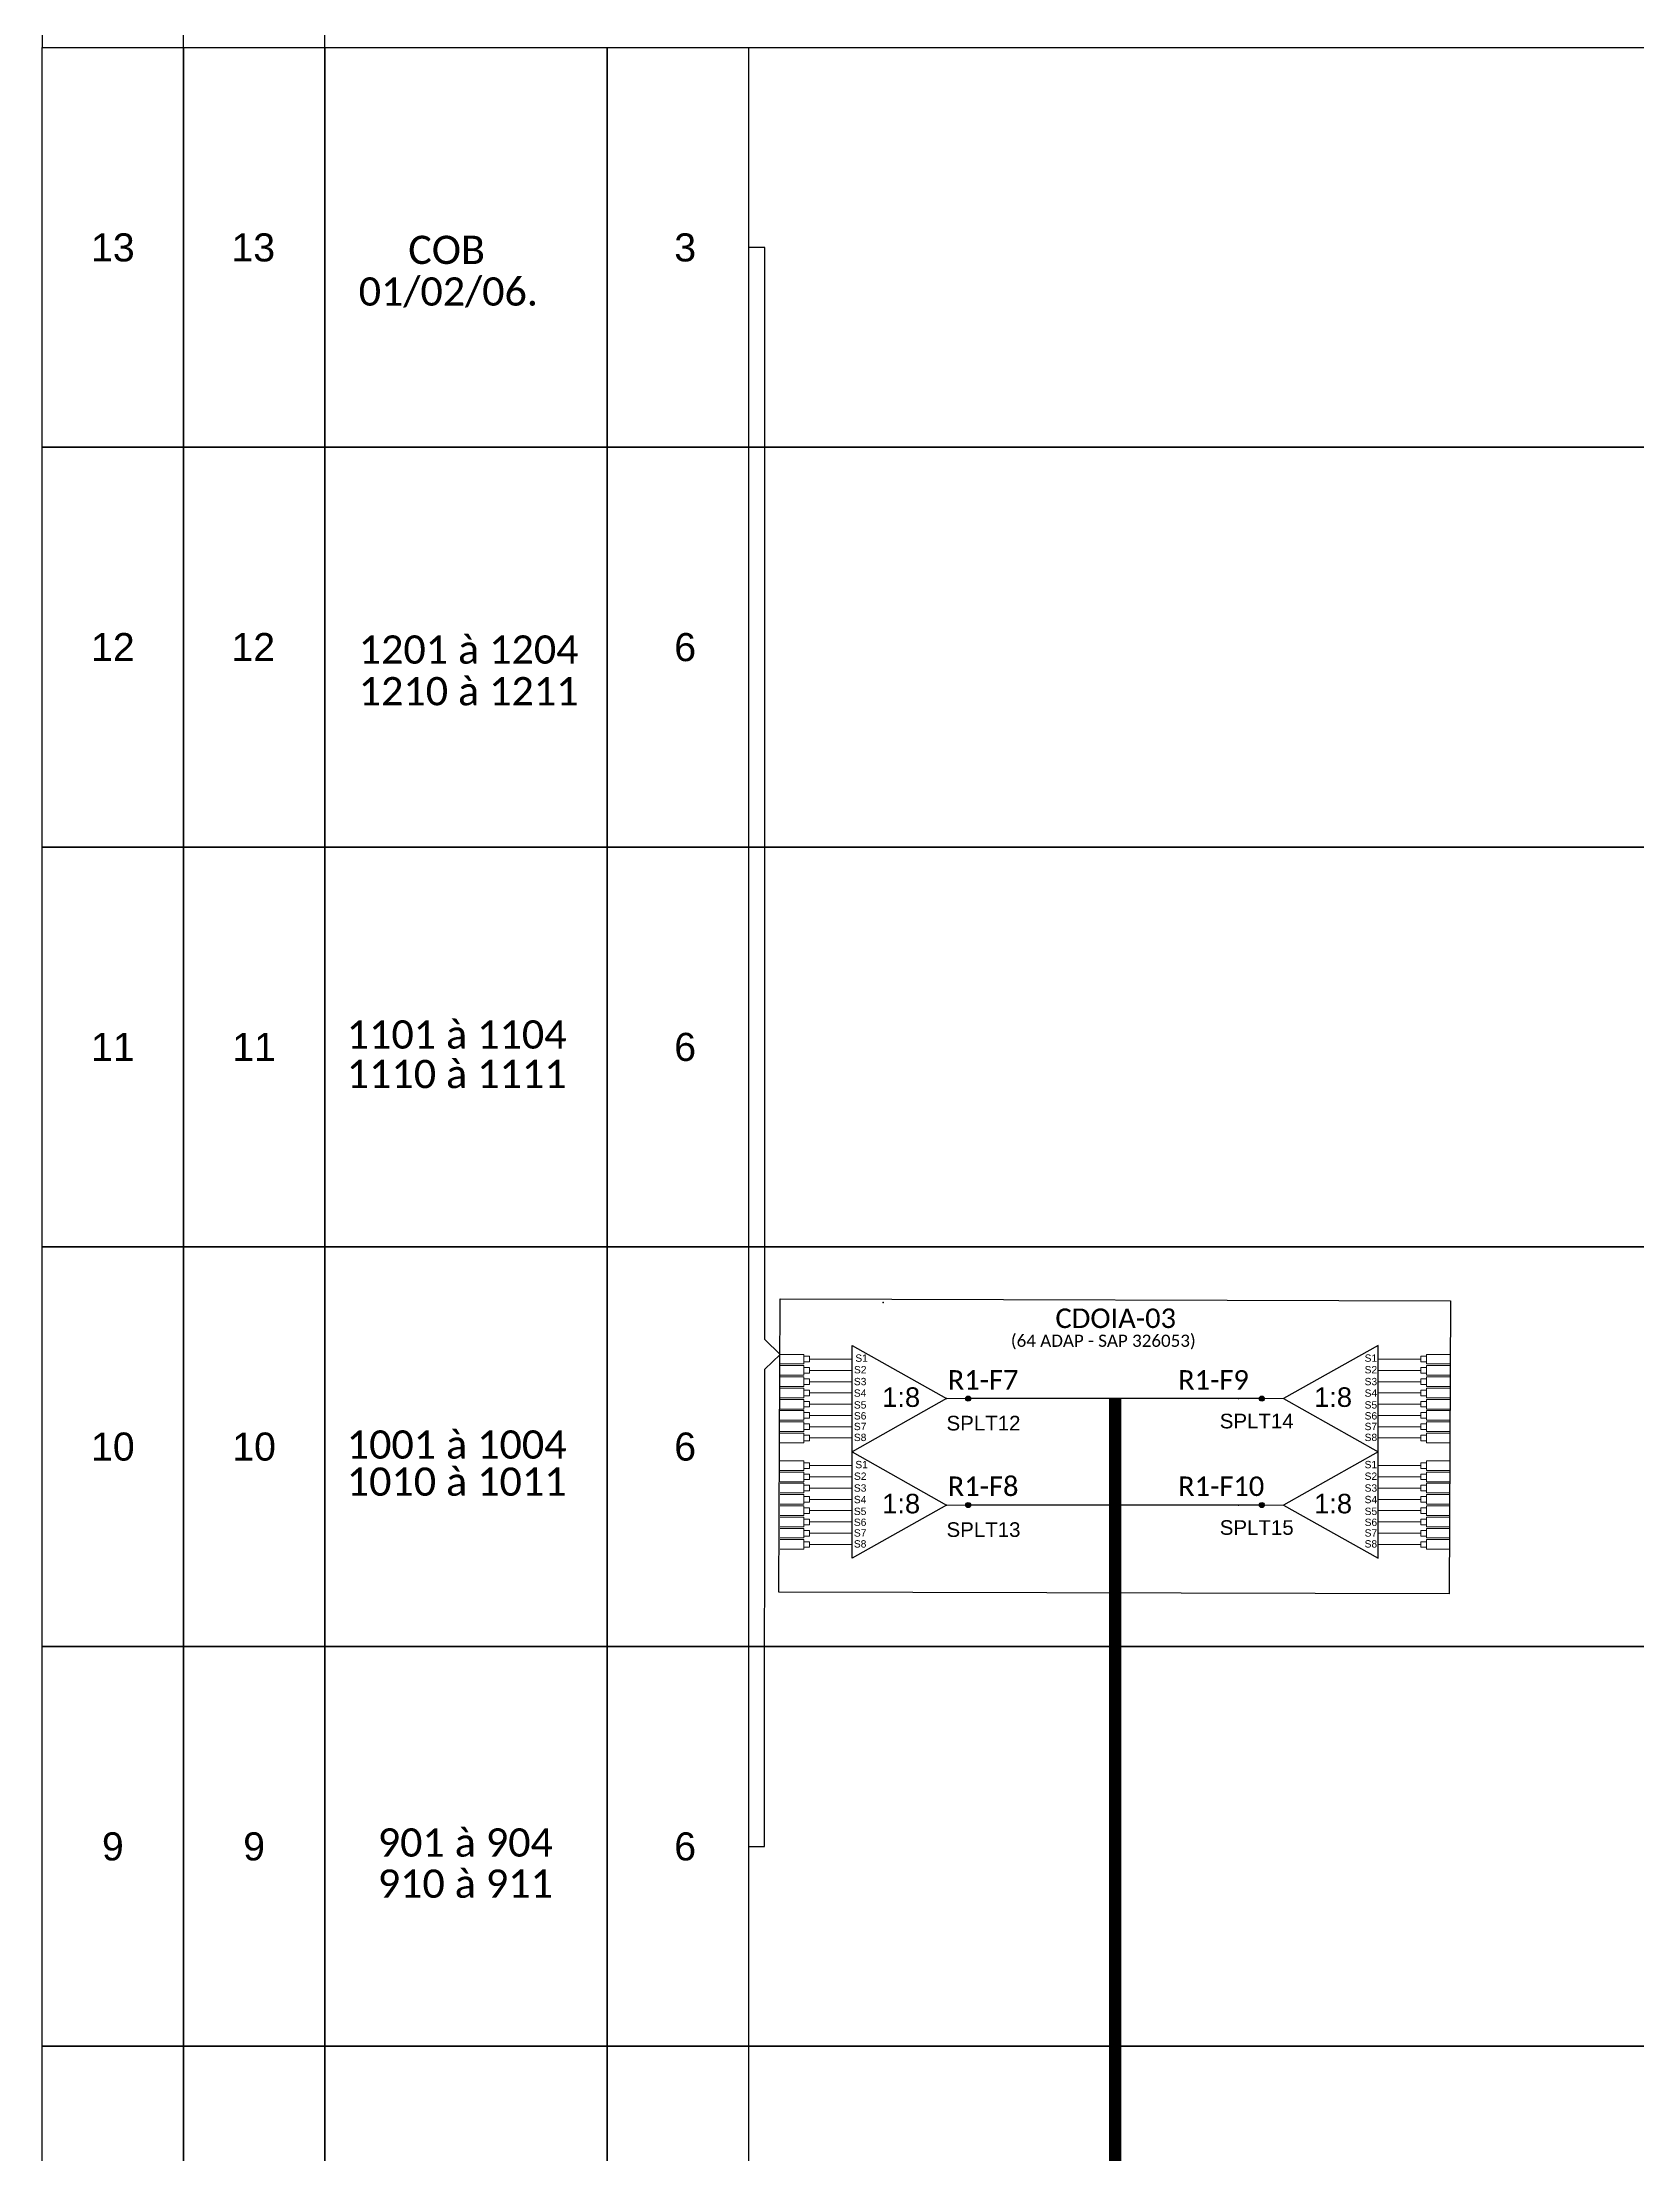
# Model space of a CAD drawing. Header units: inches. Extents: x 3370 to 6145, y 84 to 678.
# Drawn here: x 4877.8 to 5008.4, y 417.4 to 590.4 of the extents above; entities that cross this region are included whole.
import ezdxf
from ezdxf.enums import TextEntityAlignment as Align

# ---------------------------------------------------------------- set-up
doc = ezdxf.new("R2010")
doc.units = ezdxf.units.IN
doc.header["$MEASUREMENT"] = 0
doc.styles.add('ARIAL', font='arial.ttf')
doc.styles.add('WMF-Calibri0', font='calibri.ttf')

# ---------------------------------------------------------------- blocks, each defined once
blk = doc.blocks.new('A$C415C251F')
at = {"color": 3}
blk.add_point((0, 0), dxfattribs=at)
blk = doc.blocks.new('LEG_CDOIA8_C-SPLT_ESQ')
at = {"color": 3, "extrusion": (0, 0, -1), "xscale": -1, "zscale": -1}
blk.add_blockref('A$C415C251F', (0, 0), dxfattribs=at)
at = {"color": 1, "style": 'WMF-Calibri0', "flags": 4}
blk.add_attdef('CDO', (21.44, -2.61), '', height=2, dxfattribs=at)
blk.add_attdef('MODELO', text='', height=1.5, dxfattribs=at).set_placement((22.54, -4.54), align=Align.CENTER)
at = {"style": 'ARIAL', "flags": 4}
blk.add_attdef('SPLITAGEM', text='', height=1.5, dxfattribs=at).set_placement((18.61, -12.59), align=Align.CENTER)
blk = doc.blocks.new('SPLITTER_')
blk.add_point((0, 0))
at = {"style": 'ARIAL', "flags": 4}
blk.add_attdef('SPLT', (0, -3.26), '', height=1.5, dxfattribs=at)
blk = doc.blocks.new('SPLT_1-8_SC-APC_ESQ')
at = {"color": 1}
blk.add_lwpolyline([(7.37, -2.1), (17.04, -7.55), (7.37, -13), (7.37, -2.1)], dxfattribs=at)
at = {"color": 3, "lineweight": 0}
for points in [[(2.41, -3.02), (0, -3.02)], [(2.41, -4), (0, -4)], [(2.41, -4.17), (0, -4.17)], [(2.41, -3.02), (2.41, -4)], [(2.41, -4.17), (2.41, -5.16)], [(2.99, -3.51), (7.37, -3.51)], [(2.41, -5.16), (0, -5.16)], [(2.41, -5.32), (0, -5.32)], [(2.41, -6.31), (0, -6.31)], [(2.41, -6.48), (0, -6.48)], [(2.41, -5.32), (2.41, -6.31)], [(2.41, -6.48), (2.41, -7.46)], [(7.37, -4.66), (2.99, -4.66)], [(7.37, -5.82), (2.99, -5.82)], [(2.41, -7.46), (0, -7.46)], [(2.41, -7.63), (0, -7.63)], [(2.41, -8.62), (0, -8.62)], [(2.41, -7.63), (2.41, -8.62)], [(7.37, -6.97), (2.99, -6.97)], [(7.37, -8.12), (2.99, -8.12)], [(2.41, -8.78), (0, -8.78)], [(2.41, -9.77), (0, -9.77)], [(2.41, -9.94), (0, -9.94)], [(2.41, -8.78), (2.41, -9.77)], [(2.41, -9.94), (2.41, -10.92)], [(7.37, -9.28), (2.99, -9.28)], [(7.37, -10.43), (2.99, -10.43)], [(2.41, -10.92), (0, -10.92)], [(2.41, -11.09), (0, -11.09)], [(2.41, -12.08), (0, -12.08)], [(2.41, -11.09), (2.41, -12.08)], [(7.37, -11.58), (2.99, -11.58)]]:
    blk.add_lwpolyline(points, dxfattribs=at)
for points in [[(2.99, -3.22), (2.41, -3.22), (2.41, -3.8), (2.99, -3.8)], [(2.99, -4.38), (2.41, -4.38), (2.41, -4.95), (2.99, -4.95)], [(2.99, -5.53), (2.41, -5.53), (2.41, -6.1), (2.99, -6.1)], [(2.99, -6.68), (2.41, -6.68), (2.41, -7.26), (2.99, -7.26)], [(2.99, -7.84), (2.41, -7.84), (2.41, -8.41), (2.99, -8.41)], [(2.99, -8.99), (2.41, -8.99), (2.41, -9.56), (2.99, -9.56)], [(2.99, -10.14), (2.41, -10.14), (2.41, -10.72), (2.99, -10.72)], [(2.99, -11.3), (2.41, -11.3), (2.41, -11.87), (2.99, -11.87)]]:
    blk.add_lwpolyline(points, close=True, dxfattribs=at)
at = {"color": 1, "lineweight": 0}
blk.add_lwpolyline([(17.04, -7.55), (19.26, -7.55)], dxfattribs=at)
at = {"color": 1, "style": 'ARIAL'}
for s, height, p in [('S2', 0.75, (7.56, -4.97)), ('S1', 0.75, (7.7, -3.78)), ('S3', 0.75, (7.55, -6.18)), ('1:8', 2, (10.45, -8.4)), ('S5', 0.75, (7.55, -8.57)), ('S4', 0.75, (7.55, -7.36)), ('S6', 0.75, (7.55, -9.69)), ('S7', 0.75, (7.55, -10.78)), ('S8', 0.75, (7.55, -11.9))]:
    blk.add_text(s, height=height, dxfattribs=at).set_placement(p)
blk = doc.blocks.new('SPLT_1-8_SC-APC')
at = {"color": 1}
blk.add_lwpolyline([(-7.37, -2.1), (-17.04, -7.55), (-7.37, -13), (-7.37, -2.1)], dxfattribs=at)
at = {"color": 3, "lineweight": 0}
for points in [[(-2.99, -3.51), (-7.37, -3.51)], [(-2.41, -3.02), (-2.41, -4)], [(-2.41, -3.02), (0, -3.02)], [(-2.41, -4), (0, -4)], [(-2.41, -4.17), (-2.41, -5.16)], [(-2.41, -4.17), (0, -4.17)], [(-7.37, -4.66), (-2.99, -4.66)], [(-7.37, -5.82), (-2.99, -5.82)], [(-2.41, -5.16), (0, -5.16)], [(-2.41, -5.32), (-2.41, -6.31)], [(-2.41, -5.32), (0, -5.32)], [(-2.41, -6.31), (0, -6.31)], [(-2.41, -6.48), (-2.41, -7.46)], [(-2.41, -6.48), (0, -6.48)], [(-7.37, -6.97), (-2.99, -6.97)], [(-7.37, -8.12), (-2.99, -8.12)], [(-2.41, -7.46), (0, -7.46)], [(-2.41, -7.63), (-2.41, -8.62)], [(-2.41, -7.63), (0, -7.63)], [(-2.41, -8.62), (0, -8.62)], [(-7.37, -9.28), (-2.99, -9.28)], [(-7.37, -10.43), (-2.99, -10.43)], [(-2.41, -8.78), (-2.41, -9.77)], [(-2.41, -8.78), (0, -8.78)], [(-2.41, -9.77), (0, -9.77)], [(-2.41, -9.94), (-2.41, -10.92)], [(-2.41, -9.94), (0, -9.94)], [(-7.37, -11.58), (-2.99, -11.58)], [(-2.41, -10.92), (0, -10.92)], [(-2.41, -11.09), (-2.41, -12.08)], [(-2.41, -11.09), (0, -11.09)], [(-2.41, -12.08), (0, -12.08)]]:
    blk.add_lwpolyline(points, dxfattribs=at)
for points in [[(-2.99, -3.22), (-2.41, -3.22), (-2.41, -3.8), (-2.99, -3.8)], [(-2.99, -4.38), (-2.41, -4.38), (-2.41, -4.95), (-2.99, -4.95)], [(-2.99, -5.53), (-2.41, -5.53), (-2.41, -6.1), (-2.99, -6.1)], [(-2.99, -6.68), (-2.41, -6.68), (-2.41, -7.26), (-2.99, -7.26)], [(-2.99, -7.84), (-2.41, -7.84), (-2.41, -8.41), (-2.99, -8.41)], [(-2.99, -8.99), (-2.41, -8.99), (-2.41, -9.56), (-2.99, -9.56)], [(-2.99, -10.14), (-2.41, -10.14), (-2.41, -10.72), (-2.99, -10.72)], [(-2.99, -11.3), (-2.41, -11.3), (-2.41, -11.87), (-2.99, -11.87)]]:
    blk.add_lwpolyline(points, close=True, dxfattribs=at)
at = {"color": 1, "lineweight": 0}
blk.add_lwpolyline([(-17.04, -7.55), (-19.26, -7.55)], dxfattribs=at)
at = {"color": 1, "style": 'ARIAL'}
for s, height, p in [('S1', 0.75, (-8.74, -3.78)), ('S2', 0.75, (-8.74, -4.97)), ('1:8', 2, (-13.91, -8.4)), ('S3', 0.75, (-8.74, -6.18)), ('S4', 0.75, (-8.74, -7.36)), ('S5', 0.75, (-8.74, -8.57)), ('S6', 0.75, (-8.74, -9.69)), ('S7', 0.75, (-8.74, -10.78)), ('S8', 0.75, (-8.74, -11.9))]:
    blk.add_text(s, height=height, dxfattribs=at).set_placement(p)

msp = doc.modelspace()

# ---------------------------------------------------------------- hatches: boundary and pattern name
h = msp.add_hatch(color=3)
h.dxf.hatch_style = 1
edge = h.paths.add_edge_path()
edge.add_arc((4953.64, 479.27), 0.205, 0, 360)
h = msp.add_hatch(color=3)
h.dxf.hatch_style = 1
edge = h.paths.add_edge_path()
edge.add_arc((4977.69, 479.27), 0.205, 0, 360)
h = msp.add_hatch(color=3)
h.dxf.hatch_style = 1
edge = h.paths.add_edge_path()
edge.add_arc((4953.64, 470.55), 0.205, 0, 360)
h = msp.add_hatch(color=3)
h.dxf.hatch_style = 1
edge = h.paths.add_edge_path()
edge.add_arc((4977.69, 470.55), 0.205, 0, 360)

# ---------------------------------------------------------------- linework, layer by layer
at = {"color": 5}
for p, q in [((4965.67, 479.27), (4953.64, 479.27)), ((4977.69, 479.27), (4965.67, 479.27)), ((4965.67, 470.55), (4953.64, 470.55)), ((4977.69, 470.55), (4965.67, 470.55))]:
    msp.add_line(p, q, dxfattribs=at)
for points in [[(4900.93, 589.94), (5129.95, 589.94), (5129.95, 598.17), (4900.93, 598.17), (4900.93, 598.17), (4900.93, 594.05)], [(4889.36, 589.94), (4889.36, 594.05)]]:
    msp.add_lwpolyline(points)
at = {"color": 0}
msp.add_lwpolyline([(4877.78, 589.94), (4900.93, 589.94), (4900.93, 594.05), (4877.78, 594.05)], close=True, dxfattribs=at)
for points in [[(4877.78, 589.94), (4889.36, 589.94), (4889.36, 557.2), (4877.78, 557.2)], [(4889.36, 589.94), (4900.93, 589.94), (4900.93, 557.2), (4889.36, 557.2)], [(4900.93, 589.94), (5129.95, 589.94), (5129.95, 557.2), (4900.93, 557.2)], [(4900.93, 589.94), (4924.07, 589.94), (4924.07, 557.2), (4900.93, 557.2)], [(4924.07, 589.94), (4935.65, 589.94), (4935.65, 557.2), (4924.07, 557.2)], [(4877.78, 557.2), (4889.36, 557.2), (4889.36, 524.45), (4877.78, 524.45)], [(4889.36, 557.2), (4900.93, 557.2), (4900.93, 524.45), (4889.36, 524.45)], [(4900.93, 557.2), (5129.95, 557.2), (5129.95, 524.45), (4900.93, 524.45)], [(4900.93, 557.2), (4924.07, 557.2), (4924.07, 524.45), (4900.93, 524.45)], [(4924.07, 557.2), (4935.65, 557.2), (4935.65, 524.45), (4924.07, 524.45)], [(4877.78, 524.45), (4889.36, 524.45), (4889.36, 491.71), (4877.78, 491.71)], [(4889.36, 524.45), (4900.93, 524.45), (4900.93, 491.71), (4889.36, 491.71)], [(4900.93, 524.45), (5129.95, 524.45), (5129.95, 491.71), (4900.93, 491.71)], [(4900.93, 524.45), (4924.07, 524.45), (4924.07, 491.71), (4900.93, 491.71)], [(4924.07, 524.45), (4935.65, 524.45), (4935.65, 491.71), (4924.07, 491.71)], [(4877.78, 491.71), (4889.36, 491.71), (4889.36, 458.97), (4877.78, 458.97)], [(4889.36, 491.71), (4900.93, 491.71), (4900.93, 458.97), (4889.36, 458.97)], [(4900.93, 491.71), (5129.95, 491.71), (5129.95, 458.97), (4900.93, 458.97)], [(4900.93, 491.71), (4924.07, 491.71), (4924.07, 458.97), (4900.93, 458.97)], [(4924.07, 491.71), (4935.65, 491.71), (4935.65, 458.97), (4924.07, 458.97)], [(4877.78, 458.97), (4889.36, 458.97), (4889.36, 426.22), (4877.78, 426.22)], [(4889.36, 458.97), (4900.93, 458.97), (4900.93, 426.22), (4889.36, 426.22)], [(4900.93, 458.97), (5129.95, 458.97), (5129.95, 426.22), (4900.93, 426.22)], [(4900.93, 458.97), (4924.07, 458.97), (4924.07, 426.22), (4900.93, 426.22)], [(4924.07, 458.97), (4935.65, 458.97), (4935.65, 426.22), (4924.07, 426.22)], [(4877.78, 426.22), (4889.36, 426.22), (4889.36, 393.48), (4877.78, 393.48)], [(4889.36, 426.22), (4900.93, 426.22), (4900.93, 393.48), (4889.36, 393.48)], [(4900.93, 426.22), (5129.95, 426.22), (5129.95, 393.48), (4900.93, 393.48)], [(4900.93, 426.22), (4924.07, 426.22), (4924.07, 393.48), (4900.93, 393.48)], [(4924.07, 426.22), (4935.65, 426.22), (4935.65, 393.48), (4924.07, 393.48)]]:
    msp.add_lwpolyline(points, close=True)
at = {"color": 3}
for points in [[(4936.97, 484.11), (4936.97, 573.57), (4935.65, 573.57)], [(4936.98, 481.69), (4938.23, 482.89), (4936.97, 484.11)], [(4936.96, 442.59), (4936.97, 481.67)], [(4935.65, 442.59), (4936.96, 442.59)]]:
    msp.add_lwpolyline(points, dxfattribs=at)
at = {"color": 1}
msp.add_lwpolyline([(4938.23, 487.44), (4993.13, 487.29), (4993.02, 463.27), (4938.12, 463.42)], close=True, dxfattribs=at)
at = {"color": 5, "const_width": 1}
msp.add_lwpolyline([(4965.67, 167.44), (4965.67, 479.27)], dxfattribs=at)
at = {"color": 3}
for centre in [(4953.64, 479.27), (4977.69, 479.27), (4953.64, 470.55), (4977.69, 470.55)]:
    msp.add_circle(centre, 0.205, dxfattribs=at)

# ---------------------------------------------------------------- block references
ref = msp.add_blockref('LEG_CDOIA8_C-SPLT_ESQ', (4946.67, 487.13), dxfattribs=dict(at, xscale=0.8000000000001818, yscale=0.8000000000001818, zscale=0.8))
ref.add_attrib('CDO', 'CDOIA-03', (4960.78, 485.05), dxfattribs={"color": 1, "height": 1.6, "style": 'WMF-Calibri0'})
ref.add_attrib('MODELO', '(64 ADAP - SAP 326053)', dxfattribs={"color": 1, "height": 1, "style": 'WMF-Calibri0'}).set_placement((4964.7, 483.51), align=Align.CENTER)
at = {"xscale": 0.8000000000001818, "yscale": 0.8000000000001818, "zscale": 0.8}
for p in [(4938.23, 485.31), (4938.23, 476.59)]:
    msp.add_blockref('SPLT_1-8_SC-APC_ESQ', p, dxfattribs=at)
at = {"color": 3, "xscale": 0.8000000000001818, "yscale": 0.8000000000001818, "zscale": 0.8}
for p in [(4993.1, 485.31), (4993.1, 476.59)]:
    msp.add_blockref('SPLT_1-8_SC-APC', p, dxfattribs=at)
ref = msp.add_blockref('SPLITTER_', (4951.86, 479.27), dxfattribs=dict(xscale=0.8000000000001818, yscale=0.8000000000001818, zscale=0.8))
ref.add_attrib('SPLT', 'SPLT12', (4951.86, 476.66), dxfattribs={"height": 1.2, "style": 'ARIAL'})
ref = msp.add_blockref('SPLITTER_', (4975.79, 479.27), dxfattribs=dict(xscale=0.8000000000001818, yscale=0.8000000000001818, zscale=0.8))
ref.add_attrib('SPLT', 'SPLT14', (4974.24, 476.83), dxfattribs={"height": 1.2, "style": 'ARIAL'})
ref = msp.add_blockref('SPLITTER_', (4951.86, 470.55), dxfattribs=dict(xscale=0.8000000000001818, yscale=0.8000000000001818, zscale=0.8))
ref.add_attrib('SPLT', 'SPLT13', (4951.86, 467.94), dxfattribs={"height": 1.2, "style": 'ARIAL'})
ref = msp.add_blockref('SPLITTER_', (4975.79, 470.55), dxfattribs=dict(xscale=0.8000000000001818, yscale=0.8000000000001818, zscale=0.8))
ref.add_attrib('SPLT', 'SPLT15', (4974.24, 468.11), dxfattribs={"height": 1.2, "style": 'ARIAL'})

# ---------------------------------------------------------------- texts
at = {"style": 'WMF-Calibri0'}
for s, p in [('COB', (4907.77, 572.21)), ('01/02/06.', (4903.71, 568.8)), ('1201 à 1204', (4903.71, 539.47)), ('1210 à 1211', (4903.71, 536.06)), ('1101 à 1104', (4902.73, 507.94)), ('1110 à 1111', (4902.73, 504.7)), ('1001 à 1004', (4902.73, 474.35)), ('1010 à 1011', (4902.73, 471.31)), ('901 à 904', (4905.27, 441.75)), ('910 à 911', (4905.27, 438.38))]:
    msp.add_text(s, height=2.317, dxfattribs=at).set_placement(p)
at = {"color": 5, "style": 'WMF-Calibri0'}
for s, p in [('R1-F7', (4951.96, 480)), ('R1-F9', (4970.83, 480)), ('R1-F8', (4951.96, 471.29)), ('R1-F10', (4970.83, 471.29))]:
    msp.add_text(s, height=1.6, dxfattribs=at).set_placement(p)
at = {"style": 'ARIAL', "flags": 12}
for tag, p in [('13', (4883.57, 573.57)), ('13', (4895.07, 573.57)), ('3', (4930.45, 573.57)), ('12', (4883.57, 540.83)), ('12', (4895.07, 540.83)), ('6', (4930.45, 540.83)), ('11', (4883.57, 508.08)), ('11', (4895.14, 508.08)), ('6', (4930.45, 508.08)), ('10', (4883.57, 475.34)), ('10', (4895.14, 475.34)), ('6', (4930.45, 475.34)), ('9', (4883.57, 442.59)), ('9', (4895.14, 442.59)), ('6', (4930.45, 442.59))]:
    msp.add_attdef(tag, text='XX', height=2.3, dxfattribs=at).set_placement(p, align=Align.MIDDLE_CENTER)

doc.saveas('drawing.dxf')
